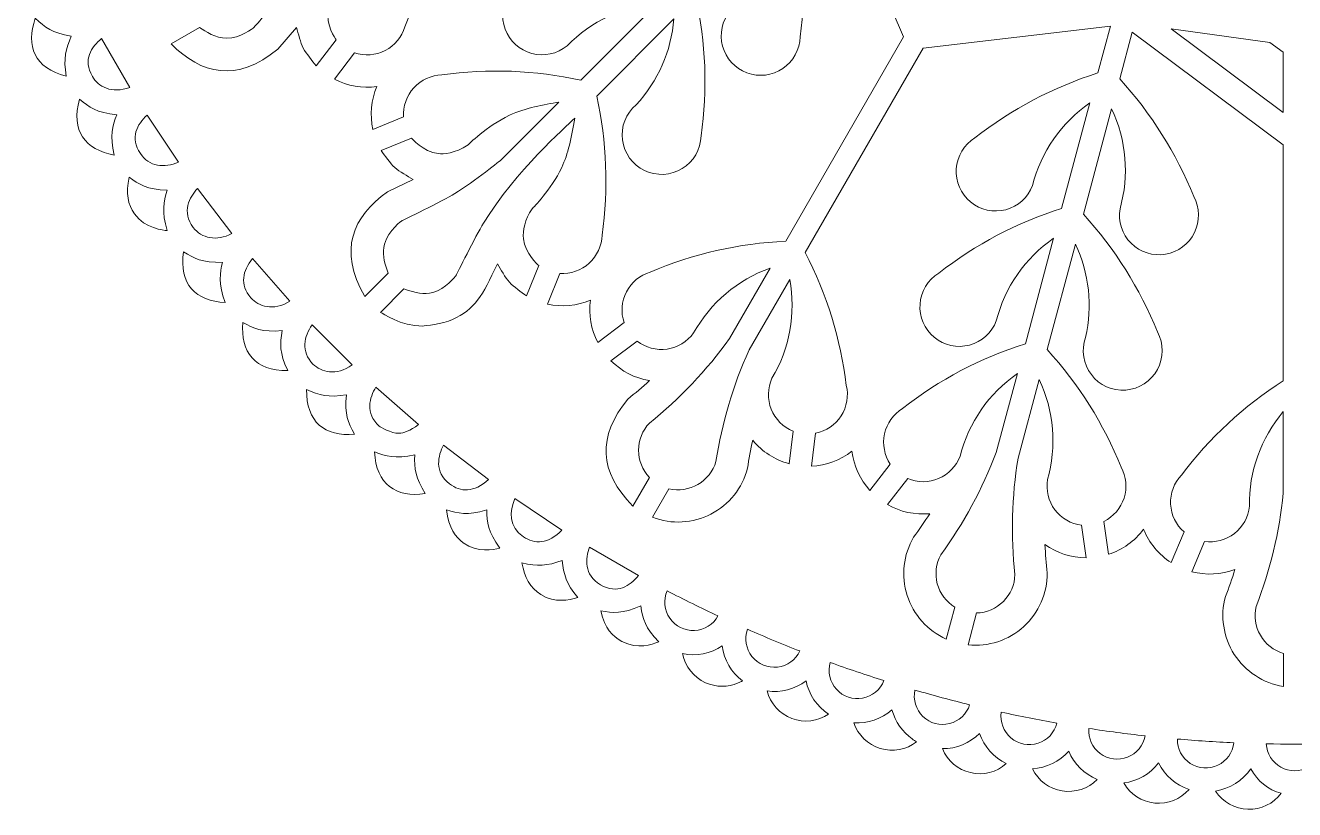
# Model space of a CAD drawing. Header units: centimetres. Extents: x -30.4 to 30.4, y -9.9 to 9.9.
# Drawn here: x -29.13 to -21.26, y -8.09 to -3.23 of the extents above; entities that cross this region are included whole.
import ezdxf

# ---------------------------------------------------------------- set-up
doc = ezdxf.new("R2010")
doc.units = ezdxf.units.CM
doc.header["$MEASUREMENT"] = 0
doc.layers.add('Layer 1', color=7, linetype='Continuous')

msp = doc.modelspace()

# ---------------------------------------------------------------- linework, layer by layer
at = {"layer": 'Layer 1', "color": 2, "lineweight": 9}
for points, knots in [([(-25.68286, -3.57086), (-25.96567, -3.50838), (-26.25741, -3.49723), (-26.54416, -3.53796), (-26.54416, -3.53796), (-26.61067, -3.53982), (-26.67356, -3.56866), (-26.71836, -3.61784), (-26.71836, -3.61784), (-26.76316, -3.66703), (-26.78602, -3.73233), (-26.78168, -3.79872), (-26.78168, -3.79872), (-26.78168, -3.79872), (-26.97227, -3.87622), (-26.97227, -3.87622), (-26.97227, -3.87622), (-26.99146, -3.78694), (-26.98271, -3.69392), (-26.9472, -3.60978), (-26.9472, -3.60978), (-27.0377, -3.62231), (-27.12986, -3.60666), (-27.21116, -3.56498), (-27.21116, -3.56498), (-27.21116, -3.56498), (-27.08685, -3.401), (-27.08685, -3.401), (-27.08685, -3.401), (-27.02385, -3.42238), (-26.95486, -3.41719), (-26.89575, -3.38665), (-26.89575, -3.38665), (-26.83665, -3.3561), (-26.79252, -3.30282), (-26.77352, -3.23906), (-26.77352, -3.23906), (-26.65996, -2.97262), (-26.59521, -2.68794), (-26.58237, -2.3986), (-26.58237, -2.3986), (-26.58237, -2.3986), (-25.31561, -1.66723), (-25.31561, -1.66723), (-25.31561, -1.66723), (-25.31561, -1.66723), (-24.2421, -2.1301), (-24.2421, -2.1301), (-24.2421, -2.1301), (-24.2421, -2.1301), (-24.45393, -2.34193), (-24.45393, -2.34193), (-24.45393, -2.34193), (-24.73674, -2.27945), (-25.02848, -2.26831), (-25.31524, -2.30904), (-25.31524, -2.30904), (-25.39422, -2.31124), (-25.46729, -2.35142), (-25.51145, -2.41694), (-25.51145, -2.41694), (-25.55562, -2.48246), (-25.56546, -2.56526), (-25.53787, -2.63931), (-25.53787, -2.63931), (-25.51028, -2.71335), (-25.44867, -2.76953), (-25.3724, -2.79018), (-25.3724, -2.79018), (-25.29613, -2.81083), (-25.21458, -2.79341), (-25.15341, -2.74339), (-25.15341, -2.74339), (-25.0039, -2.58944), (-24.80358, -2.49502), (-24.58968, -2.47768), (-24.58968, -2.47768), (-24.58968, -2.47768), (-25.0684, -2.9564), (-25.0684, -2.9564), (-25.0684, -2.9564), (-25.35121, -2.89392), (-25.64295, -2.88277), (-25.9297, -2.9235), (-25.9297, -2.9235), (-26.00868, -2.92571), (-26.08175, -2.96589), (-26.12592, -3.0314), (-26.12592, -3.0314), (-26.17008, -3.09692), (-26.17992, -3.17973), (-26.15233, -3.25377), (-26.15233, -3.25377), (-26.12475, -3.32781), (-26.06313, -3.384), (-25.98686, -3.40464), (-25.98686, -3.40464), (-25.91059, -3.42529), (-25.82904, -3.40787), (-25.76787, -3.35785), (-25.76787, -3.35785), (-25.61836, -3.20391), (-25.41804, -3.10949), (-25.20414, -3.09214), (-25.20414, -3.09214), (-25.20414, -3.09214), (-25.68286, -3.57086), (-25.68286, -3.57086)], [0, 0, 0, 0, 0.0357143, 0.0357143, 0.0357143, 0.0357143, 0.0714286, 0.0714286, 0.0714286, 0.0714286, 0.1071429, 0.1071429, 0.1071429, 0.1071429, 0.1428571, 0.1428571, 0.1428571, 0.1428571, 0.1785714, 0.1785714, 0.1785714, 0.1785714, 0.2142857, 0.2142857, 0.2142857, 0.2142857, 0.25, 0.25, 0.25, 0.25, 0.2857143, 0.2857143, 0.2857143, 0.2857143, 0.3214286, 0.3214286, 0.3214286, 0.3214286, 0.3571429, 0.3571429, 0.3571429, 0.3571429, 0.3928571, 0.3928571, 0.3928571, 0.3928571, 0.4285714, 0.4285714, 0.4285714, 0.4285714, 0.4642857, 0.4642857, 0.4642857, 0.4642857, 0.5, 0.5, 0.5, 0.5, 0.5357143, 0.5357143, 0.5357143, 0.5357143, 0.5714286, 0.5714286, 0.5714286, 0.5714286, 0.6071429, 0.6071429, 0.6071429, 0.6071429, 0.6428571, 0.6428571, 0.6428571, 0.6428571, 0.6785714, 0.6785714, 0.6785714, 0.6785714, 0.7142857, 0.7142857, 0.7142857, 0.7142857, 0.75, 0.75, 0.75, 0.75, 0.7857143, 0.7857143, 0.7857143, 0.7857143, 0.8214286, 0.8214286, 0.8214286, 0.8214286, 0.8571429, 0.8571429, 0.8571429, 0.8571429, 0.8928571, 0.8928571, 0.8928571, 0.8928571, 0.9285714, 0.9285714, 0.9285714, 0.9285714, 1, 1, 1, 1]), ([(-24.4116, -4.56937), (-24.4116, -4.56937), (-23.68023, -3.30261), (-23.68023, -3.30261), (-23.68023, -3.30261), (-23.68023, -3.30261), (-24.1431, -2.2291), (-24.1431, -2.2291), (-24.1431, -2.2291), (-24.1431, -2.2291), (-24.35494, -2.44094), (-24.35494, -2.44094), (-24.35494, -2.44094), (-24.29246, -2.72374), (-24.28131, -3.01548), (-24.32204, -3.30224), (-24.32204, -3.30224), (-24.32425, -3.38122), (-24.36443, -3.45429), (-24.42995, -3.49845), (-24.42995, -3.49845), (-24.49547, -3.54262), (-24.57827, -3.55246), (-24.65231, -3.52487), (-24.65231, -3.52487), (-24.72635, -3.49728), (-24.78254, -3.43567), (-24.80319, -3.3594), (-24.80319, -3.3594), (-24.82383, -3.28313), (-24.80641, -3.20158), (-24.7564, -3.14041), (-24.7564, -3.14041), (-24.60245, -2.9909), (-24.50803, -2.79058), (-24.49068, -2.57668), (-24.49068, -2.57668), (-24.49068, -2.57668), (-24.9694, -3.0554), (-24.9694, -3.0554), (-24.9694, -3.0554), (-24.90692, -3.33821), (-24.89578, -3.62995), (-24.93651, -3.9167), (-24.93651, -3.9167), (-24.93882, -3.99958), (-24.98291, -4.07565), (-25.05367, -4.11886), (-25.05367, -4.11886), (-25.12442, -4.16207), (-25.21224, -4.16654), (-25.28702, -4.13074), (-25.28702, -4.13074), (-25.3618, -4.09494), (-25.41339, -4.02373), (-25.4241, -3.94152), (-25.4241, -3.94152), (-25.43482, -3.85931), (-25.40321, -3.77726), (-25.34011, -3.72349), (-25.34011, -3.72349), (-25.20406, -3.57757), (-25.12127, -3.38999), (-25.10515, -3.19114), (-25.10515, -3.19114), (-25.10515, -3.19114), (-25.58387, -3.66986), (-25.58387, -3.66986), (-25.58387, -3.66986), (-25.52138, -3.95267), (-25.51024, -4.24441), (-25.55097, -4.53116), (-25.55097, -4.53116), (-25.55282, -4.59767), (-25.58166, -4.66056), (-25.63085, -4.70536), (-25.63085, -4.70536), (-25.68003, -4.75016), (-25.74533, -4.77302), (-25.81172, -4.76868), (-25.81172, -4.76868), (-25.81172, -4.76868), (-25.88935, -4.95925), (-25.88935, -4.95925), (-25.88935, -4.95925), (-25.80004, -4.97847), (-25.70697, -4.96973), (-25.62279, -4.93421), (-25.62279, -4.93421), (-25.63531, -5.02466), (-25.61968, -5.11678), (-25.57804, -5.19806), (-25.57804, -5.19806), (-25.57804, -5.19806), (-25.41401, -5.07386), (-25.41401, -5.07386), (-25.41401, -5.07386), (-25.43538, -5.01086), (-25.4302, -4.94187), (-25.39966, -4.88276), (-25.39966, -4.88276), (-25.36911, -4.82366), (-25.31583, -4.77952), (-25.25207, -4.76052), (-25.25207, -4.76052), (-24.98563, -4.64696), (-24.70094, -4.58221), (-24.4116, -4.56937)], [0, 0, 0, 0, 0.0357143, 0.0357143, 0.0357143, 0.0357143, 0.0714286, 0.0714286, 0.0714286, 0.0714286, 0.1071429, 0.1071429, 0.1071429, 0.1071429, 0.1428571, 0.1428571, 0.1428571, 0.1428571, 0.1785714, 0.1785714, 0.1785714, 0.1785714, 0.2142857, 0.2142857, 0.2142857, 0.2142857, 0.25, 0.25, 0.25, 0.25, 0.2857143, 0.2857143, 0.2857143, 0.2857143, 0.3214286, 0.3214286, 0.3214286, 0.3214286, 0.3571429, 0.3571429, 0.3571429, 0.3571429, 0.3928571, 0.3928571, 0.3928571, 0.3928571, 0.4285714, 0.4285714, 0.4285714, 0.4285714, 0.4642857, 0.4642857, 0.4642857, 0.4642857, 0.5, 0.5, 0.5, 0.5, 0.5357143, 0.5357143, 0.5357143, 0.5357143, 0.5714286, 0.5714286, 0.5714286, 0.5714286, 0.6071429, 0.6071429, 0.6071429, 0.6071429, 0.6428571, 0.6428571, 0.6428571, 0.6428571, 0.6785714, 0.6785714, 0.6785714, 0.6785714, 0.7142857, 0.7142857, 0.7142857, 0.7142857, 0.75, 0.75, 0.75, 0.75, 0.7857143, 0.7857143, 0.7857143, 0.7857143, 0.8214286, 0.8214286, 0.8214286, 0.8214286, 0.8571429, 0.8571429, 0.8571429, 0.8571429, 0.8928571, 0.8928571, 0.8928571, 0.8928571, 0.9285714, 0.9285714, 0.9285714, 0.9285714, 1, 1, 1, 1]), ([(-27.56128, -3.3778), (-27.56128, -3.3778), (-27.4467, -3.24403), (-27.4467, -3.24403), (-27.4467, -3.24403), (-27.43383, -3.2826), (-27.42239, -3.33644), (-27.40379, -3.37259), (-27.40379, -3.37259), (-27.38519, -3.40875), (-27.34804, -3.44937), (-27.32415, -3.48227), (-27.32415, -3.48227), (-27.32415, -3.48227), (-27.20108, -3.31994), (-27.20108, -3.31994), (-27.20108, -3.31994), (-27.20536, -3.31135), (-27.26416, -3.2295), (-27.2506, -3.1345), (-27.2506, -3.1345), (-27.24517, -3.0965), (-27.22383, -3.03303), (-27.15118, -2.97032), (-27.15118, -2.97032), (-27.1392, -2.95997), (-27.00896, -2.88991), (-26.90667, -2.76902), (-26.90667, -2.76902), (-26.8453, -2.69649), (-26.80841, -2.62394), (-26.74862, -2.49457), (-26.74862, -2.49457), (-26.74862, -2.49457), (-27.15147, -2.68061), (-27.46509, -2.97789), (-27.46509, -2.97789), (-27.57004, -3.07736), (-27.71011, -3.24368), (-27.71011, -3.24368), (-27.71011, -3.24368), (-27.71695, -3.24961), (-27.79687, -3.31078), (-27.87841, -3.31083), (-27.87841, -3.31083), (-27.95089, -3.31088), (-28.00861, -3.26825), (-28.0468, -3.24389), (-28.0468, -3.24389), (-28.0468, -3.24389), (-28.22401, -3.34628), (-28.22401, -3.34628), (-28.22401, -3.34628), (-28.03597, -3.53355), (-27.81749, -3.58853), (-27.56128, -3.3778)], [0, 0, 0, 0, 0.0666667, 0.0666667, 0.0666667, 0.0666667, 0.1333333, 0.1333333, 0.1333333, 0.1333333, 0.2, 0.2, 0.2, 0.2, 0.2666667, 0.2666667, 0.2666667, 0.2666667, 0.3333333, 0.3333333, 0.3333333, 0.3333333, 0.4, 0.4, 0.4, 0.4, 0.4666667, 0.4666667, 0.4666667, 0.4666667, 0.5333333, 0.5333333, 0.5333333, 0.5333333, 0.6, 0.6, 0.6, 0.6, 0.6666667, 0.6666667, 0.6666667, 0.6666667, 0.7333333, 0.7333333, 0.7333333, 0.7333333, 0.8, 0.8, 0.8, 0.8, 0.8666667, 0.8666667, 0.8666667, 0.8666667, 1, 1, 1, 1]), ([(-28.84282, -3.29778), (-28.87851, -3.37754), (-28.89308, -3.43469), (-28.87427, -3.54546), (-28.87427, -3.54546), (-29.07174, -3.49582), (-29.12782, -3.35891), (-29.06623, -3.18632), (-29.06623, -3.18632), (-29.00272, -3.24635), (-28.96589, -3.27687), (-28.84282, -3.29778)], [0, 0, 0, 0, 0.25, 0.25, 0.25, 0.25, 0.5, 0.5, 0.5, 0.5, 1, 1, 1, 1]), ([(-22.92523, -5.20483), (-23.20139, -5.29212), (-23.45961, -5.42834), (-23.68758, -5.60699), (-23.68758, -5.60699), (-23.74425, -5.64185), (-23.78429, -5.69827), (-23.7985, -5.76327), (-23.7985, -5.76327), (-23.81271, -5.82827), (-23.79986, -5.89625), (-23.7629, -5.95157), (-23.7629, -5.95157), (-23.7629, -5.95157), (-23.8892, -6.11399), (-23.8892, -6.11399), (-23.8892, -6.11399), (-23.95046, -6.04626), (-23.98939, -5.96133), (-24.00072, -5.87071), (-24.00072, -5.87071), (-24.07283, -5.92681), (-24.16047, -5.95934), (-24.25172, -5.96389), (-24.25172, -5.96389), (-24.25172, -5.96389), (-24.22605, -5.75973), (-24.22605, -5.75973), (-24.22605, -5.75973), (-24.1608, -5.74673), (-24.10364, -5.70775), (-24.06773, -5.65174), (-24.06773, -5.65174), (-24.03182, -5.59574), (-24.02024, -5.52753), (-24.03566, -5.46281), (-24.03566, -5.46281), (-24.07053, -5.17529), (-24.1568, -4.89637), (-24.29036, -4.63937), (-24.29036, -4.63937), (-24.29036, -4.63937), (-23.55899, -3.37261), (-23.55899, -3.37261), (-23.55899, -3.37261), (-23.55899, -3.37261), (-22.39787, -3.23671), (-22.39787, -3.23671), (-22.39787, -3.23671), (-22.39787, -3.23671), (-22.47541, -3.52609), (-22.47541, -3.52609), (-22.47541, -3.52609), (-22.75157, -3.61338), (-23.0098, -3.7496), (-23.23777, -3.92825), (-23.23777, -3.92825), (-23.30507, -3.96965), (-23.34825, -4.04098), (-23.35374, -4.1198), (-23.35374, -4.1198), (-23.35923, -4.19863), (-23.32635, -4.27526), (-23.26543, -4.32559), (-23.26543, -4.32559), (-23.20452, -4.37591), (-23.12307, -4.39376), (-23.04669, -4.37351), (-23.04669, -4.37351), (-22.97032, -4.35325), (-22.90841, -4.29739), (-22.88044, -4.22349), (-22.88044, -4.22349), (-22.82794, -4.01542), (-22.70166, -3.83349), (-22.52509, -3.71152), (-22.52509, -3.71152), (-22.52509, -3.71152), (-22.70032, -4.36546), (-22.70032, -4.36546), (-22.70032, -4.36546), (-22.97648, -4.45275), (-23.2347, -4.58897), (-23.46267, -4.76762), (-23.46267, -4.76762), (-23.52997, -4.80902), (-23.57316, -4.88035), (-23.57865, -4.95917), (-23.57865, -4.95917), (-23.58414, -5.038), (-23.55125, -5.11463), (-23.49034, -5.16496), (-23.49034, -5.16496), (-23.42943, -5.21529), (-23.34798, -5.23313), (-23.2716, -5.21288), (-23.2716, -5.21288), (-23.19523, -5.19263), (-23.13332, -5.13676), (-23.10535, -5.06287), (-23.10535, -5.06287), (-23.05284, -4.85479), (-22.92657, -4.67286), (-22.75, -4.55089), (-22.75, -4.55089), (-22.75, -4.55089), (-22.92523, -5.20483), (-22.92523, -5.20483)], [0, 0, 0, 0, 0.0357143, 0.0357143, 0.0357143, 0.0357143, 0.0714286, 0.0714286, 0.0714286, 0.0714286, 0.1071429, 0.1071429, 0.1071429, 0.1071429, 0.1428571, 0.1428571, 0.1428571, 0.1428571, 0.1785714, 0.1785714, 0.1785714, 0.1785714, 0.2142857, 0.2142857, 0.2142857, 0.2142857, 0.25, 0.25, 0.25, 0.25, 0.2857143, 0.2857143, 0.2857143, 0.2857143, 0.3214286, 0.3214286, 0.3214286, 0.3214286, 0.3571429, 0.3571429, 0.3571429, 0.3571429, 0.3928571, 0.3928571, 0.3928571, 0.3928571, 0.4285714, 0.4285714, 0.4285714, 0.4285714, 0.4642857, 0.4642857, 0.4642857, 0.4642857, 0.5, 0.5, 0.5, 0.5, 0.5357143, 0.5357143, 0.5357143, 0.5357143, 0.5714286, 0.5714286, 0.5714286, 0.5714286, 0.6071429, 0.6071429, 0.6071429, 0.6071429, 0.6428571, 0.6428571, 0.6428571, 0.6428571, 0.6785714, 0.6785714, 0.6785714, 0.6785714, 0.7142857, 0.7142857, 0.7142857, 0.7142857, 0.75, 0.75, 0.75, 0.75, 0.7857143, 0.7857143, 0.7857143, 0.7857143, 0.8214286, 0.8214286, 0.8214286, 0.8214286, 0.8571429, 0.8571429, 0.8571429, 0.8571429, 0.8928571, 0.8928571, 0.8928571, 0.8928571, 0.9285714, 0.9285714, 0.9285714, 0.9285714, 1, 1, 1, 1]), ([(-21.32503, -5.43393), (-21.32503, -5.43393), (-21.32503, -3.9712), (-21.32503, -3.9712), (-21.32503, -3.9712), (-21.32503, -3.9712), (-22.26264, -3.27295), (-22.26264, -3.27295), (-22.26264, -3.27295), (-22.26264, -3.27295), (-22.34018, -3.56232), (-22.34018, -3.56232), (-22.34018, -3.56232), (-22.14466, -3.776), (-21.98914, -4.02308), (-21.88104, -4.29178), (-21.88104, -4.29178), (-21.84346, -4.36128), (-21.84172, -4.44465), (-21.87638, -4.51566), (-21.87638, -4.51566), (-21.91104, -4.58667), (-21.97783, -4.63659), (-22.05574, -4.64972), (-22.05574, -4.64972), (-22.13366, -4.66285), (-22.21312, -4.63758), (-22.26914, -4.58185), (-22.26914, -4.58185), (-22.32516, -4.52613), (-22.35084, -4.44679), (-22.33811, -4.36881), (-22.33811, -4.36881), (-22.27955, -4.16236), (-22.29794, -3.94166), (-22.38986, -3.74775), (-22.38986, -3.74775), (-22.38986, -3.74775), (-22.56509, -4.40169), (-22.56509, -4.40169), (-22.56509, -4.40169), (-22.36957, -4.61537), (-22.21405, -4.86245), (-22.10595, -5.13115), (-22.10595, -5.13115), (-22.06651, -5.20408), (-22.06666, -5.29201), (-22.10633, -5.36481), (-22.10633, -5.36481), (-22.14601, -5.4376), (-22.21982, -5.48538), (-22.30248, -5.49177), (-22.30248, -5.49177), (-22.38514, -5.49816), (-22.46542, -5.46229), (-22.51581, -5.39645), (-22.51581, -5.39645), (-22.56619, -5.33061), (-22.57985, -5.24375), (-22.55208, -5.16563), (-22.55208, -5.16563), (-22.50722, -4.97124), (-22.52931, -4.76739), (-22.61477, -4.58712), (-22.61477, -4.58712), (-22.61477, -4.58712), (-22.79, -5.24106), (-22.79, -5.24106), (-22.79, -5.24106), (-22.59448, -5.45474), (-22.43896, -5.70183), (-22.33085, -5.97053), (-22.33085, -5.97053), (-22.29921, -6.02905), (-22.29274, -6.09793), (-22.31293, -6.16132), (-22.31293, -6.16132), (-22.33313, -6.22472), (-22.37825, -6.27716), (-22.43791, -6.3066), (-22.43791, -6.3066), (-22.43791, -6.3066), (-22.40986, -6.51045), (-22.40986, -6.51045), (-22.40986, -6.51045), (-22.3229, -6.48244), (-22.24667, -6.42833), (-22.19153, -6.35548), (-22.19153, -6.35548), (-22.15714, -6.44008), (-22.09755, -6.51205), (-22.02085, -6.56161), (-22.02085, -6.56161), (-22.02085, -6.56161), (-21.94089, -6.37204), (-21.94089, -6.37204), (-21.94089, -6.37204), (-21.99091, -6.32816), (-22.02092, -6.26582), (-22.02402, -6.19936), (-22.02402, -6.19936), (-22.02711, -6.1329), (-22.00304, -6.06804), (-21.95732, -6.0197), (-21.95732, -6.0197), (-21.78336, -5.78814), (-21.56919, -5.58973), (-21.32503, -5.43393)], [0, 0, 0, 0, 0.0357143, 0.0357143, 0.0357143, 0.0357143, 0.0714286, 0.0714286, 0.0714286, 0.0714286, 0.1071429, 0.1071429, 0.1071429, 0.1071429, 0.1428571, 0.1428571, 0.1428571, 0.1428571, 0.1785714, 0.1785714, 0.1785714, 0.1785714, 0.2142857, 0.2142857, 0.2142857, 0.2142857, 0.25, 0.25, 0.25, 0.25, 0.2857143, 0.2857143, 0.2857143, 0.2857143, 0.3214286, 0.3214286, 0.3214286, 0.3214286, 0.3571429, 0.3571429, 0.3571429, 0.3571429, 0.3928571, 0.3928571, 0.3928571, 0.3928571, 0.4285714, 0.4285714, 0.4285714, 0.4285714, 0.4642857, 0.4642857, 0.4642857, 0.4642857, 0.5, 0.5, 0.5, 0.5, 0.5357143, 0.5357143, 0.5357143, 0.5357143, 0.5714286, 0.5714286, 0.5714286, 0.5714286, 0.6071429, 0.6071429, 0.6071429, 0.6071429, 0.6428571, 0.6428571, 0.6428571, 0.6428571, 0.6785714, 0.6785714, 0.6785714, 0.6785714, 0.7142857, 0.7142857, 0.7142857, 0.7142857, 0.75, 0.75, 0.75, 0.75, 0.7857143, 0.7857143, 0.7857143, 0.7857143, 0.8214286, 0.8214286, 0.8214286, 0.8214286, 0.8571429, 0.8571429, 0.8571429, 0.8571429, 0.8928571, 0.8928571, 0.8928571, 0.8928571, 0.9285714, 0.9285714, 0.9285714, 0.9285714, 1, 1, 1, 1]), ([(-21.40777, -3.33603), (-21.40777, -3.33603), (-22.0213, -3.25318), (-22.0213, -3.25318), (-22.0213, -3.25318), (-22.0213, -3.25318), (-21.32503, -3.7717), (-21.32503, -3.7717), (-21.32503, -3.7717), (-21.32503, -3.7717), (-21.32503, -3.39765), (-21.32503, -3.39765), (-21.32503, -3.39765), (-21.32503, -3.39765), (-21.40777, -3.33603), (-21.40777, -3.33603)], [0, 0, 0, 0, 0.2, 0.2, 0.2, 0.2, 0.4, 0.4, 0.4, 0.4, 0.6, 0.6, 0.6, 0.6, 1, 1, 1, 1]), ([(-28.47924, -3.61573), (-28.47924, -3.61573), (-28.65488, -3.31152), (-28.65488, -3.31152), (-28.65488, -3.31152), (-28.71998, -3.36614), (-28.77295, -3.44231), (-28.71225, -3.54745), (-28.71225, -3.54745), (-28.67583, -3.61053), (-28.59332, -3.65726), (-28.47924, -3.61573)], [0, 0, 0, 0, 0.25, 0.25, 0.25, 0.25, 0.5, 0.5, 0.5, 0.5, 1, 1, 1, 1]), ([(-28.5765, -4.03457), (-28.75676, -4.00161), (-28.84728, -3.88459), (-28.79154, -3.68876), (-28.79154, -3.68876), (-28.73386, -3.73653), (-28.68549, -3.77254), (-28.56132, -3.78536), (-28.56132, -3.78536), (-28.58738, -3.85558), (-28.6054, -3.91312), (-28.5765, -4.03457)], [0, 0, 0, 0, 0.25, 0.25, 0.25, 0.25, 0.5, 0.5, 0.5, 0.5, 1, 1, 1, 1]), ([(-26.17623, -4.06414), (-26.17623, -4.06414), (-26.34058, -4.19785), (-26.46385, -4.27344), (-26.46385, -4.27344), (-26.54089, -4.32068), (-26.7912, -4.44122), (-26.7912, -4.44122), (-26.7912, -4.44122), (-26.7912, -4.44122), (-26.87617, -4.49893), (-26.89967, -4.58647), (-26.89967, -4.58647), (-26.91612, -4.64775), (-26.90573, -4.68019), (-26.87838, -4.76661), (-26.87838, -4.76661), (-26.87838, -4.76661), (-27.02314, -4.91128), (-27.02314, -4.91128), (-27.02314, -4.91128), (-27.18843, -4.62365), (-27.09795, -4.41732), (-26.88206, -4.26298), (-26.88206, -4.26298), (-26.88206, -4.26298), (-26.72343, -4.18681), (-26.72343, -4.18681), (-26.72343, -4.18681), (-26.75733, -4.16439), (-26.80633, -4.13939), (-26.83642, -4.11206), (-26.83642, -4.11206), (-26.8665, -4.08474), (-26.89609, -4.03836), (-26.92167, -4.00677), (-26.92167, -4.00677), (-26.92167, -4.00677), (-26.73295, -3.93003), (-26.73295, -3.93003), (-26.73295, -3.93003), (-26.73295, -3.93003), (-26.66192, -4.01435), (-26.56665, -4.02584), (-26.56665, -4.02584), (-26.53806, -4.02929), (-26.4617, -4.02625), (-26.38233, -3.97231), (-26.38233, -3.97231), (-26.38233, -3.97231), (-26.26785, -3.85574), (-26.12461, -3.78823), (-26.12461, -3.78823), (-26.02435, -3.74097), (-25.91223, -3.72278), (-25.81861, -3.7066), (-25.81861, -3.7066), (-25.81861, -3.7066), (-26.17623, -4.06414), (-26.17623, -4.06414)], [0, 0, 0, 0, 0.0625, 0.0625, 0.0625, 0.0625, 0.125, 0.125, 0.125, 0.125, 0.1875, 0.1875, 0.1875, 0.1875, 0.25, 0.25, 0.25, 0.25, 0.3125, 0.3125, 0.3125, 0.3125, 0.375, 0.375, 0.375, 0.375, 0.4375, 0.4375, 0.4375, 0.4375, 0.5, 0.5, 0.5, 0.5, 0.5625, 0.5625, 0.5625, 0.5625, 0.625, 0.625, 0.625, 0.625, 0.6875, 0.6875, 0.6875, 0.6875, 0.75, 0.75, 0.75, 0.75, 0.8125, 0.8125, 0.8125, 0.8125, 0.875, 0.875, 0.875, 0.875, 1, 1, 1, 1]), ([(-28.17772, -4.07885), (-28.17772, -4.07885), (-28.37288, -3.78678), (-28.37288, -3.78678), (-28.37288, -3.78678), (-28.43427, -3.84554), (-28.48215, -3.92501), (-28.4147, -4.02595), (-28.4147, -4.02595), (-28.36074, -4.10671), (-28.26662, -4.11797), (-28.17772, -4.07885)], [0, 0, 0, 0, 0.25, 0.25, 0.25, 0.25, 0.5, 0.5, 0.5, 0.5, 1, 1, 1, 1]), ([(-26.77962, -4.86537), (-26.77962, -4.86537), (-26.92429, -5.01013), (-26.92429, -5.01013), (-26.92429, -5.01013), (-26.91234, -5.017), (-26.79979, -5.09529), (-26.66195, -5.09483), (-26.66195, -5.09483), (-26.65261, -5.0948), (-26.53897, -5.08208), (-26.47941, -5.05511), (-26.47941, -5.05511), (-26.33787, -4.99101), (-26.29578, -4.91039), (-26.19993, -4.71019), (-26.19993, -4.71019), (-26.17751, -4.74411), (-26.15253, -4.79315), (-26.1252, -4.82326), (-26.1252, -4.82326), (-26.09788, -4.85338), (-26.05149, -4.88299), (-26.0199, -4.90859), (-26.0199, -4.90859), (-26.0199, -4.90859), (-25.94304, -4.71994), (-25.94304, -4.71994), (-25.94304, -4.71994), (-25.94939, -4.71275), (-26.02737, -4.64891), (-26.03886, -4.55364), (-26.03886, -4.55364), (-26.0446, -4.506), (-26.02848, -4.43282), (-25.98532, -4.36932), (-25.98532, -4.36932), (-25.97642, -4.35622), (-25.86876, -4.25484), (-25.80124, -4.1116), (-25.80124, -4.1116), (-25.76073, -4.02566), (-25.74119, -3.93042), (-25.71961, -3.80559), (-25.71961, -3.80559), (-25.78072, -3.8667), (-26.08319, -4.12639), (-26.28658, -4.45788), (-26.28658, -4.45788), (-26.33384, -4.53491), (-26.45445, -4.77802), (-26.45445, -4.77802), (-26.45445, -4.77802), (-26.4646, -4.79303), (-26.52085, -4.86525), (-26.59956, -4.88642), (-26.59956, -4.88642), (-26.66078, -4.90289), (-26.70189, -4.88988), (-26.77962, -4.86537)], [0, 0, 0, 0, 0.0625, 0.0625, 0.0625, 0.0625, 0.125, 0.125, 0.125, 0.125, 0.1875, 0.1875, 0.1875, 0.1875, 0.25, 0.25, 0.25, 0.25, 0.3125, 0.3125, 0.3125, 0.3125, 0.375, 0.375, 0.375, 0.375, 0.4375, 0.4375, 0.4375, 0.4375, 0.5, 0.5, 0.5, 0.5, 0.5625, 0.5625, 0.5625, 0.5625, 0.625, 0.625, 0.625, 0.625, 0.6875, 0.6875, 0.6875, 0.6875, 0.75, 0.75, 0.75, 0.75, 0.8125, 0.8125, 0.8125, 0.8125, 0.875, 0.875, 0.875, 0.875, 1, 1, 1, 1]), ([(-28.24738, -4.50315), (-28.27014, -4.50052), (-28.38473, -4.49205), (-28.45147, -4.39891), (-28.45147, -4.39891), (-28.49151, -4.34303), (-28.50626, -4.27297), (-28.48458, -4.17215), (-28.48458, -4.17215), (-28.42389, -4.21605), (-28.37327, -4.24882), (-28.24852, -4.25348), (-28.24852, -4.25348), (-28.26993, -4.32526), (-28.28415, -4.38386), (-28.24738, -4.50315)], [0, 0, 0, 0, 0.2, 0.2, 0.2, 0.2, 0.4, 0.4, 0.4, 0.4, 0.6, 0.6, 0.6, 0.6, 1, 1, 1, 1]), ([(-27.84656, -4.52126), (-27.84656, -4.52126), (-28.0604, -4.24258), (-28.0604, -4.24258), (-28.0604, -4.24258), (-28.10961, -4.29628), (-28.16039, -4.38766), (-28.08648, -4.48398), (-28.08648, -4.48398), (-28.03475, -4.5514), (-27.94347, -4.57172), (-27.84656, -4.52126)], [0, 0, 0, 0, 0.25, 0.25, 0.25, 0.25, 0.5, 0.5, 0.5, 0.5, 1, 1, 1, 1]), ([(-27.90578, -4.70015), (-27.91967, -4.76101), (-27.93281, -4.83258), (-27.88831, -4.94921), (-27.88831, -4.94921), (-28.07133, -4.94006), (-28.17635, -4.83586), (-28.14665, -4.63443), (-28.14665, -4.63443), (-28.08322, -4.67427), (-28.03057, -4.70366), (-27.90578, -4.70015)], [0, 0, 0, 0, 0.25, 0.25, 0.25, 0.25, 0.5, 0.5, 0.5, 0.5, 1, 1, 1, 1]), ([(-27.48716, -4.94106), (-27.48716, -4.94106), (-27.71877, -4.67696), (-27.71877, -4.67696), (-27.71877, -4.67696), (-27.77957, -4.7527), (-27.80106, -4.83741), (-27.72902, -4.91955), (-27.72902, -4.91955), (-27.68099, -4.97432), (-27.59095, -5.00405), (-27.48716, -4.94106)], [0, 0, 0, 0, 0.25, 0.25, 0.25, 0.25, 0.5, 0.5, 0.5, 0.5, 1, 1, 1, 1]), ([(-25.39112, -5.5482), (-25.34517, -5.51161), (-25.30054, -5.47341), (-25.25729, -5.43366), (-25.25729, -5.43366), (-25.34736, -5.41821), (-25.43049, -5.37541), (-25.49538, -5.31106), (-25.49538, -5.31106), (-25.49538, -5.31106), (-25.33295, -5.18809), (-25.33295, -5.18809), (-25.33295, -5.18809), (-25.28045, -5.22914), (-25.21349, -5.24701), (-25.14751, -5.2376), (-25.14751, -5.2376), (-25.08154, -5.22818), (-25.02225, -5.19228), (-24.98334, -5.13818), (-24.98334, -5.13818), (-24.87877, -4.95078), (-24.7097, -4.80773), (-24.50758, -4.73562), (-24.50758, -4.73562), (-24.50758, -4.73562), (-24.76013, -5.17303), (-24.76013, -5.17303), (-24.76013, -5.17303), (-24.90128, -5.36903), (-25.06865, -5.54561), (-25.25691, -5.69694), (-25.25691, -5.69694), (-25.29999, -5.74238), (-25.32404, -5.80261), (-25.32409, -5.86523), (-25.32409, -5.86523), (-25.32414, -5.92786), (-25.29992, -5.98829), (-25.2569, -6.03381), (-25.2569, -6.03381), (-25.2569, -6.03381), (-25.35929, -6.21102), (-25.35929, -6.21102), (-25.35929, -6.21102), (-25.56998, -5.99947), (-25.58077, -5.77879), (-25.39112, -5.5482)], [0, 0, 0, 0, 0.0769231, 0.0769231, 0.0769231, 0.0769231, 0.1538462, 0.1538462, 0.1538462, 0.1538462, 0.2307692, 0.2307692, 0.2307692, 0.2307692, 0.3076923, 0.3076923, 0.3076923, 0.3076923, 0.3846154, 0.3846154, 0.3846154, 0.3846154, 0.4615385, 0.4615385, 0.4615385, 0.4615385, 0.5384615, 0.5384615, 0.5384615, 0.5384615, 0.6153846, 0.6153846, 0.6153846, 0.6153846, 0.6923077, 0.6923077, 0.6923077, 0.6923077, 0.7692308, 0.7692308, 0.7692308, 0.7692308, 0.8461538, 0.8461538, 0.8461538, 0.8461538, 1, 1, 1, 1]), ([(-24.64852, -5.97685), (-24.63979, -5.91878), (-24.629, -5.86103), (-24.61617, -5.80371), (-24.61617, -5.80371), (-24.55777, -5.87406), (-24.47912, -5.92471), (-24.39092, -5.94876), (-24.39092, -5.94876), (-24.39092, -5.94876), (-24.3655, -5.74665), (-24.3655, -5.74665), (-24.3655, -5.74665), (-24.42731, -5.7217), (-24.47627, -5.67265), (-24.5011, -5.61081), (-24.5011, -5.61081), (-24.52593, -5.54896), (-24.52449, -5.47967), (-24.4971, -5.41892), (-24.4971, -5.41892), (-24.38709, -5.23466), (-24.34773, -5.01672), (-24.38634, -4.80563), (-24.38634, -4.80563), (-24.38634, -4.80563), (-24.6392, -5.2436), (-24.6392, -5.2436), (-24.6392, -5.2436), (-24.73842, -5.46382), (-24.80747, -5.69642), (-24.84446, -5.93511), (-24.84446, -5.93511), (-24.86228, -5.99515), (-24.90243, -6.04608), (-24.95664, -6.07743), (-24.95664, -6.07743), (-25.01086, -6.10877), (-25.07502, -6.11815), (-25.13595, -6.10365), (-25.13595, -6.10365), (-25.13595, -6.10365), (-25.23822, -6.28092), (-25.23822, -6.28092), (-25.23822, -6.28092), (-25.11991, -6.3262), (-24.98792, -6.31889), (-24.87533, -6.26084), (-24.87533, -6.26084), (-24.76275, -6.20279), (-24.68024, -6.09949), (-24.64852, -5.97685)], [0, 0, 0, 0, 0.0714286, 0.0714286, 0.0714286, 0.0714286, 0.1428571, 0.1428571, 0.1428571, 0.1428571, 0.2142857, 0.2142857, 0.2142857, 0.2142857, 0.2857143, 0.2857143, 0.2857143, 0.2857143, 0.3571429, 0.3571429, 0.3571429, 0.3571429, 0.4285714, 0.4285714, 0.4285714, 0.4285714, 0.5, 0.5, 0.5, 0.5, 0.5714286, 0.5714286, 0.5714286, 0.5714286, 0.6428571, 0.6428571, 0.6428571, 0.6428571, 0.7142857, 0.7142857, 0.7142857, 0.7142857, 0.7857143, 0.7857143, 0.7857143, 0.7857143, 0.8571429, 0.8571429, 0.8571429, 0.8571429, 1, 1, 1, 1]), ([(-27.53457, -5.12345), (-27.5484, -5.20973), (-27.55288, -5.25736), (-27.50084, -5.37083), (-27.50084, -5.37083), (-27.70443, -5.374), (-27.79403, -5.25626), (-27.77921, -5.07362), (-27.77921, -5.07362), (-27.71332, -5.10922), (-27.65886, -5.13511), (-27.53457, -5.12345)], [0, 0, 0, 0, 0.25, 0.25, 0.25, 0.25, 0.5, 0.5, 0.5, 0.5, 1, 1, 1, 1]), ([(-27.10108, -5.33646), (-27.10108, -5.33646), (-27.34947, -5.08808), (-27.34947, -5.08808), (-27.34947, -5.08808), (-27.39822, -5.15768), (-27.42109, -5.25356), (-27.34383, -5.33082), (-27.34383, -5.33082), (-27.29232, -5.38232), (-27.20053, -5.40611), (-27.10108, -5.33646)], [0, 0, 0, 0, 0.25, 0.25, 0.25, 0.25, 0.5, 0.5, 0.5, 0.5, 1, 1, 1, 1]), ([(-23.61802, -6.40384), (-23.58311, -6.3566), (-23.54989, -6.30814), (-23.51841, -6.25855), (-23.51841, -6.25855), (-23.6094, -6.26695), (-23.70078, -6.24712), (-23.7801, -6.20176), (-23.7801, -6.20176), (-23.7801, -6.20176), (-23.65504, -6.04093), (-23.65504, -6.04093), (-23.65504, -6.04093), (-23.59371, -6.06699), (-23.5244, -6.06693), (-23.46311, -6.04076), (-23.46311, -6.04076), (-23.40182, -6.01459), (-23.35385, -5.96457), (-23.33026, -5.90224), (-23.33026, -5.90224), (-23.27775, -5.69416), (-23.15148, -5.51223), (-22.97491, -5.39026), (-22.97491, -5.39026), (-22.97491, -5.39026), (-23.10585, -5.87872), (-23.10585, -5.87872), (-23.10585, -5.87872), (-23.19147, -6.10458), (-23.30722, -6.31786), (-23.44989, -6.51276), (-23.44989, -6.51276), (-23.47976, -6.56783), (-23.48739, -6.63226), (-23.4712, -6.69279), (-23.4712, -6.69279), (-23.45502, -6.75331), (-23.41608, -6.80534), (-23.3627, -6.83815), (-23.3627, -6.83815), (-23.3627, -6.83815), (-23.41574, -7.03582), (-23.41574, -7.03582), (-23.41574, -7.03582), (-23.5314, -6.98418), (-23.61957, -6.88568), (-23.65813, -6.76502), (-23.65813, -6.76502), (-23.69669, -6.64436), (-23.6823, -6.51298), (-23.61802, -6.40384)], [0, 0, 0, 0, 0.0714286, 0.0714286, 0.0714286, 0.0714286, 0.1428571, 0.1428571, 0.1428571, 0.1428571, 0.2142857, 0.2142857, 0.2142857, 0.2142857, 0.2857143, 0.2857143, 0.2857143, 0.2857143, 0.3571429, 0.3571429, 0.3571429, 0.3571429, 0.4285714, 0.4285714, 0.4285714, 0.4285714, 0.5, 0.5, 0.5, 0.5, 0.5714286, 0.5714286, 0.5714286, 0.5714286, 0.6428571, 0.6428571, 0.6428571, 0.6428571, 0.7142857, 0.7142857, 0.7142857, 0.7142857, 0.7857143, 0.7857143, 0.7857143, 0.7857143, 0.8571429, 0.8571429, 0.8571429, 0.8571429, 1, 1, 1, 1]), ([(-23.22779, -6.8743), (-23.22779, -6.8743), (-23.2807, -7.07201), (-23.2807, -7.07201), (-23.2807, -7.07201), (-23.1547, -7.08512), (-23.0291, -7.0439), (-22.93537, -6.95868), (-22.93537, -6.95868), (-22.84165, -6.87347), (-22.78869, -6.75234), (-22.78979, -6.62567), (-22.78979, -6.62567), (-22.79639, -6.56731), (-22.80091, -6.50874), (-22.80336, -6.45006), (-22.80336, -6.45006), (-22.72874, -6.50289), (-22.63966, -6.53146), (-22.54824, -6.53187), (-22.54824, -6.53187), (-22.54824, -6.53187), (-22.576, -6.33006), (-22.576, -6.33006), (-22.576, -6.33006), (-22.64215, -6.32196), (-22.70215, -6.28726), (-22.74214, -6.23395), (-22.74214, -6.23395), (-22.78213, -6.18064), (-22.79867, -6.11333), (-22.78793, -6.04756), (-22.78793, -6.04756), (-22.72936, -5.8411), (-22.74775, -5.62041), (-22.83968, -5.42649), (-22.83968, -5.42649), (-22.83968, -5.42649), (-22.97057, -5.91499), (-22.97057, -5.91499), (-22.97057, -5.91499), (-23.00942, -6.15338), (-23.0159, -6.39594), (-22.98986, -6.63607), (-22.98986, -6.63607), (-22.99153, -6.69864), (-23.01711, -6.7582), (-23.06132, -6.8025), (-23.06132, -6.8025), (-23.10554, -6.84681), (-23.16522, -6.8725), (-23.22779, -6.8743)], [0, 0, 0, 0, 0.0714286, 0.0714286, 0.0714286, 0.0714286, 0.1428571, 0.1428571, 0.1428571, 0.1428571, 0.2142857, 0.2142857, 0.2142857, 0.2142857, 0.2857143, 0.2857143, 0.2857143, 0.2857143, 0.3571429, 0.3571429, 0.3571429, 0.3571429, 0.4285714, 0.4285714, 0.4285714, 0.4285714, 0.5, 0.5, 0.5, 0.5, 0.5714286, 0.5714286, 0.5714286, 0.5714286, 0.6428571, 0.6428571, 0.6428571, 0.6428571, 0.7142857, 0.7142857, 0.7142857, 0.7142857, 0.7857143, 0.7857143, 0.7857143, 0.7857143, 0.8571429, 0.8571429, 0.8571429, 0.8571429, 1, 1, 1, 1]), ([(-27.13646, -5.52156), (-27.14811, -5.64585), (-27.12817, -5.68932), (-27.08663, -5.7662), (-27.08663, -5.7662), (-27.26927, -5.78102), (-27.387, -5.69142), (-27.38384, -5.48783), (-27.38384, -5.48783), (-27.30441, -5.52426), (-27.24739, -5.53934), (-27.13646, -5.52156)], [0, 0, 0, 0, 0.25, 0.25, 0.25, 0.25, 0.5, 0.5, 0.5, 0.5, 1, 1, 1, 1]), ([(-26.68997, -5.70576), (-26.68997, -5.70576), (-26.95407, -5.47415), (-26.95407, -5.47415), (-26.95407, -5.47415), (-26.99187, -5.53642), (-27.02384, -5.63596), (-26.93256, -5.71601), (-26.93256, -5.71601), (-26.92763, -5.72033), (-26.86126, -5.76174), (-26.80887, -5.75947), (-26.80887, -5.75947), (-26.7828, -5.75834), (-26.74084, -5.7466), (-26.68997, -5.70576)], [0, 0, 0, 0, 0.2, 0.2, 0.2, 0.2, 0.4, 0.4, 0.4, 0.4, 0.6, 0.6, 0.6, 0.6, 1, 1, 1, 1]), ([(-21.6839, -6.77139), (-21.6624, -6.71673), (-21.64285, -6.66132), (-21.62528, -6.60528), (-21.62528, -6.60528), (-21.711, -6.63694), (-21.80439, -6.64143), (-21.89276, -6.61815), (-21.89276, -6.61815), (-21.89276, -6.61815), (-21.81358, -6.43043), (-21.81358, -6.43043), (-21.81358, -6.43043), (-21.74759, -6.43973), (-21.68066, -6.42174), (-21.62823, -6.38059), (-21.62823, -6.38059), (-21.57581, -6.33945), (-21.54241, -6.27872), (-21.53576, -6.21241), (-21.53576, -6.21241), (-21.5389, -5.99783), (-21.46401, -5.78941), (-21.32503, -5.6259), (-21.32503, -5.6259), (-21.32503, -5.6259), (-21.32509, -6.13161), (-21.32509, -6.13161), (-21.32509, -6.13161), (-21.34933, -6.37193), (-21.40593, -6.6079), (-21.4933, -6.83309), (-21.4933, -6.83309), (-21.5079, -6.89399), (-21.4986, -6.95817), (-21.46734, -7.01243), (-21.46734, -7.01243), (-21.43607, -7.06668), (-21.38487, -7.10692), (-21.32487, -7.12483), (-21.32487, -7.12483), (-21.32487, -7.12483), (-21.32493, -7.32949), (-21.32493, -7.32949), (-21.32493, -7.32949), (-21.45002, -7.30955), (-21.56068, -7.23722), (-21.62916, -7.13065), (-21.62916, -7.13065), (-21.69764, -7.02408), (-21.71774, -6.89346), (-21.6839, -6.77139)], [0, 0, 0, 0, 0.0714286, 0.0714286, 0.0714286, 0.0714286, 0.1428571, 0.1428571, 0.1428571, 0.1428571, 0.2142857, 0.2142857, 0.2142857, 0.2142857, 0.2857143, 0.2857143, 0.2857143, 0.2857143, 0.3571429, 0.3571429, 0.3571429, 0.3571429, 0.4285714, 0.4285714, 0.4285714, 0.4285714, 0.5, 0.5, 0.5, 0.5, 0.5714286, 0.5714286, 0.5714286, 0.5714286, 0.6428571, 0.6428571, 0.6428571, 0.6428571, 0.7142857, 0.7142857, 0.7142857, 0.7142857, 0.7857143, 0.7857143, 0.7857143, 0.7857143, 0.8571429, 0.8571429, 0.8571429, 0.8571429, 1, 1, 1, 1]), ([(-26.64744, -6.13365), (-26.82873, -6.16038), (-26.95206, -6.07866), (-26.96222, -5.87531), (-26.96222, -5.87531), (-26.89224, -5.90201), (-26.83487, -5.92056), (-26.71316, -5.89278), (-26.71316, -5.89278), (-26.71562, -5.98013), (-26.7072, -6.03851), (-26.64744, -6.13365)], [0, 0, 0, 0, 0.25, 0.25, 0.25, 0.25, 0.5, 0.5, 0.5, 0.5, 1, 1, 1, 1]), ([(-26.25559, -6.0474), (-26.25559, -6.0474), (-26.53427, -5.83355), (-26.53427, -5.83355), (-26.53427, -5.83355), (-26.56791, -5.89816), (-26.59331, -5.99958), (-26.49699, -6.07349), (-26.49699, -6.07349), (-26.42957, -6.12522), (-26.34509, -6.12943), (-26.25559, -6.0474)], [0, 0, 0, 0, 0.25, 0.25, 0.25, 0.25, 0.5, 0.5, 0.5, 0.5, 1, 1, 1, 1]), ([(-25.79979, -6.35988), (-25.79979, -6.35988), (-26.09186, -6.16472), (-26.09186, -6.16472), (-26.09186, -6.16472), (-26.1261, -6.24251), (-26.12982, -6.341), (-26.03897, -6.4017), (-26.03897, -6.4017), (-25.96831, -6.44891), (-25.88374, -6.44759), (-25.79979, -6.35988)], [0, 0, 0, 0, 0.25, 0.25, 0.25, 0.25, 0.5, 0.5, 0.5, 0.5, 1, 1, 1, 1]), ([(-26.18516, -6.47158), (-26.22997, -6.48122), (-26.31879, -6.50521), (-26.41193, -6.43847), (-26.41193, -6.43847), (-26.4585, -6.4051), (-26.50297, -6.3482), (-26.51617, -6.23438), (-26.51617, -6.23438), (-26.44459, -6.25645), (-26.38613, -6.27121), (-26.2665, -6.23552), (-26.2665, -6.23552), (-26.2637, -6.31037), (-26.25833, -6.37044), (-26.18516, -6.47158)], [0, 0, 0, 0, 0.2, 0.2, 0.2, 0.2, 0.4, 0.4, 0.4, 0.4, 0.6, 0.6, 0.6, 0.6, 1, 1, 1, 1]), ([(-25.32453, -6.64188), (-25.32453, -6.64188), (-25.62874, -6.46625), (-25.62874, -6.46625), (-25.62874, -6.46625), (-25.65366, -6.53469), (-25.6656, -6.63856), (-25.56046, -6.69926), (-25.56046, -6.69926), (-25.45532, -6.75996), (-25.37915, -6.70699), (-25.32453, -6.64188)], [0, 0, 0, 0, 0.25, 0.25, 0.25, 0.25, 0.5, 0.5, 0.5, 0.5, 1, 1, 1, 1]), ([(-25.79837, -6.54832), (-25.7894, -6.63524), (-25.77344, -6.69202), (-25.70177, -6.77855), (-25.70177, -6.77855), (-25.75688, -6.79423), (-25.84264, -6.8148), (-25.93022, -6.76034), (-25.93022, -6.76034), (-25.99833, -6.71798), (-26.0311, -6.65368), (-26.04758, -6.56351), (-26.04758, -6.56351), (-25.95043, -6.58662), (-25.892, -6.58306), (-25.79837, -6.54832)], [0, 0, 0, 0, 0.2, 0.2, 0.2, 0.2, 0.4, 0.4, 0.4, 0.4, 0.6, 0.6, 0.6, 0.6, 1, 1, 1, 1]), ([(-24.83184, -6.8922), (-24.93792, -6.84261), (-25.04297, -6.7908), (-25.14689, -6.73684), (-25.14689, -6.73684), (-25.17125, -6.79263), (-25.16501, -6.85705), (-25.13041, -6.90713), (-25.13041, -6.90713), (-25.09581, -6.95722), (-25.03777, -6.98584), (-24.97697, -6.9828), (-24.97697, -6.9828), (-24.91618, -6.97976), (-24.86127, -6.94549), (-24.83184, -6.8922)], [0, 0, 0, 0, 0.2, 0.2, 0.2, 0.2, 0.4, 0.4, 0.4, 0.4, 0.6, 0.6, 0.6, 0.6, 1, 1, 1, 1]), ([(-25.19934, -7.05324), (-25.24251, -7.06864), (-25.32743, -7.10403), (-25.42849, -7.05001), (-25.42849, -7.05001), (-25.48912, -7.01761), (-25.53054, -6.97241), (-25.55847, -6.86128), (-25.55847, -6.86128), (-25.48463, -6.87381), (-25.42474, -6.88082), (-25.31079, -6.82982), (-25.31079, -6.82982), (-25.29615, -6.91598), (-25.28508, -6.96251), (-25.19934, -7.05324)], [0, 0, 0, 0, 0.2, 0.2, 0.2, 0.2, 0.4, 0.4, 0.4, 0.4, 0.6, 0.6, 0.6, 0.6, 1, 1, 1, 1]), ([(-24.32384, -7.10976), (-24.43293, -7.06721), (-24.54114, -7.02239), (-24.64837, -6.97533), (-24.64837, -6.97533), (-24.66903, -7.0326), (-24.6586, -7.09647), (-24.62079, -7.14418), (-24.62079, -7.14418), (-24.58299, -7.1919), (-24.5232, -7.21666), (-24.46273, -7.20965), (-24.46273, -7.20965), (-24.40226, -7.20264), (-24.34972, -7.16486), (-24.32384, -7.10976)], [0, 0, 0, 0, 0.2, 0.2, 0.2, 0.2, 0.4, 0.4, 0.4, 0.4, 0.6, 0.6, 0.6, 0.6, 1, 1, 1, 1]), ([(-24.80584, -7.07884), (-24.7942, -7.16458), (-24.74893, -7.24217), (-24.68001, -7.29449), (-24.68001, -7.29449), (-24.6886, -7.2995), (-24.69741, -7.30396), (-24.70641, -7.30787), (-24.70641, -7.30787), (-24.77067, -7.33577), (-24.84424, -7.33555), (-24.90888, -7.30626), (-24.90888, -7.30626), (-24.98257, -7.27287), (-25.03552, -7.20585), (-25.05094, -7.12643), (-25.05094, -7.12643), (-24.96616, -7.14374), (-24.87798, -7.12662), (-24.80584, -7.07884)], [0, 0, 0, 0, 0.1666667, 0.1666667, 0.1666667, 0.1666667, 0.3333333, 0.3333333, 0.3333333, 0.3333333, 0.5, 0.5, 0.5, 0.5, 0.6666667, 0.6666667, 0.6666667, 0.6666667, 1, 1, 1, 1]), ([(-23.80269, -7.29362), (-23.91434, -7.2583), (-24.02525, -7.22065), (-24.13532, -7.18071), (-24.13532, -7.18071), (-24.15219, -7.2392), (-24.1376, -7.30225), (-24.09676, -7.34739), (-24.09676, -7.34739), (-24.05592, -7.39253), (-23.99464, -7.41334), (-23.93476, -7.40239), (-23.93476, -7.40239), (-23.87488, -7.39144), (-23.82492, -7.3503), (-23.80269, -7.29362)], [0, 0, 0, 0, 0.2, 0.2, 0.2, 0.2, 0.4, 0.4, 0.4, 0.4, 0.6, 0.6, 0.6, 0.6, 1, 1, 1, 1]), ([(-24.14603, -7.50126), (-24.21309, -7.54651), (-24.29792, -7.55647), (-24.37363, -7.52797), (-24.37363, -7.52797), (-24.44935, -7.49947), (-24.50656, -7.43605), (-24.52714, -7.35781), (-24.52714, -7.35781), (-24.44142, -7.36954), (-24.35455, -7.34669), (-24.28569, -7.2943), (-24.28569, -7.2943), (-24.26846, -7.37909), (-24.21821, -7.45355), (-24.14603, -7.50126)], [0, 0, 0, 0, 0.2, 0.2, 0.2, 0.2, 0.4, 0.4, 0.4, 0.4, 0.6, 0.6, 0.6, 0.6, 1, 1, 1, 1]), ([(-23.27064, -7.44301), (-23.38436, -7.41506), (-23.49749, -7.38475), (-23.60994, -7.3521), (-23.60994, -7.3521), (-23.62295, -7.41156), (-23.60427, -7.47353), (-23.56056, -7.5159), (-23.56056, -7.5159), (-23.51686, -7.55827), (-23.45434, -7.57502), (-23.39531, -7.56018), (-23.39531, -7.56018), (-23.33627, -7.54533), (-23.28911, -7.50101), (-23.27064, -7.44301)], [0, 0, 0, 0, 0.2, 0.2, 0.2, 0.2, 0.4, 0.4, 0.4, 0.4, 0.6, 0.6, 0.6, 0.6, 1, 1, 1, 1]), ([(-23.75255, -7.47527), (-23.73264, -7.5484), (-23.68796, -7.61197), (-23.62667, -7.65543), (-23.62667, -7.65543), (-23.61799, -7.66158), (-23.60898, -7.66733), (-23.59966, -7.67265), (-23.59966, -7.67265), (-23.66361, -7.72219), (-23.74761, -7.73767), (-23.82503, -7.71419), (-23.82503, -7.71419), (-23.90245, -7.69071), (-23.96369, -7.63117), (-23.98934, -7.55445), (-23.98934, -7.55445), (-23.90303, -7.56054), (-23.81784, -7.53206), (-23.75255, -7.47527)], [0, 0, 0, 0, 0.1666667, 0.1666667, 0.1666667, 0.1666667, 0.3333333, 0.3333333, 0.3333333, 0.3333333, 0.5, 0.5, 0.5, 0.5, 0.6666667, 0.6666667, 0.6666667, 0.6666667, 1, 1, 1, 1]), ([(-22.72996, -7.55728), (-22.84526, -7.53683), (-22.96013, -7.51398), (-23.07448, -7.48875), (-23.07448, -7.48875), (-23.08357, -7.54894), (-23.06087, -7.60955), (-23.01449, -7.64897), (-23.01449, -7.64897), (-22.96811, -7.68839), (-22.90463, -7.70102), (-22.84669, -7.68234), (-22.84669, -7.68234), (-22.78876, -7.66367), (-22.74459, -7.61636), (-22.72996, -7.55728)], [0, 0, 0, 0, 0.2, 0.2, 0.2, 0.2, 0.4, 0.4, 0.4, 0.4, 0.6, 0.6, 0.6, 0.6, 1, 1, 1, 1]), ([(-23.04325, -7.80795), (-23.10383, -7.86157), (-23.18663, -7.88251), (-23.26542, -7.86414), (-23.26542, -7.86414), (-23.34421, -7.84577), (-23.40921, -7.79036), (-23.43983, -7.71547), (-23.43983, -7.71547), (-23.3533, -7.71591), (-23.27016, -7.68192), (-23.20873, -7.62099), (-23.20873, -7.62099), (-23.18058, -7.70281), (-23.12105, -7.77007), (-23.04325, -7.80795)], [0, 0, 0, 0, 0.2, 0.2, 0.2, 0.2, 0.4, 0.4, 0.4, 0.4, 0.6, 0.6, 0.6, 0.6, 1, 1, 1, 1]), ([(-22.18296, -7.63594), (-22.29935, -7.62307), (-22.41547, -7.60778), (-22.53122, -7.59009), (-22.53122, -7.59009), (-22.53636, -7.65074), (-22.50975, -7.70974), (-22.46088, -7.74604), (-22.46088, -7.74604), (-22.41202, -7.78235), (-22.34786, -7.7908), (-22.29126, -7.76837), (-22.29126, -7.76837), (-22.23467, -7.74595), (-22.1937, -7.69585), (-22.18296, -7.63594)], [0, 0, 0, 0, 0.2, 0.2, 0.2, 0.2, 0.4, 0.4, 0.4, 0.4, 0.6, 0.6, 0.6, 0.6, 1, 1, 1, 1]), ([(-21.63198, -7.67865), (-21.74896, -7.67343), (-21.86584, -7.66576), (-21.9825, -7.65568), (-21.9825, -7.65568), (-21.98366, -7.71654), (-21.95325, -7.77367), (-21.90211, -7.8067), (-21.90211, -7.8067), (-21.85098, -7.83973), (-21.7864, -7.84397), (-21.7314, -7.81789), (-21.7314, -7.81789), (-21.67639, -7.79182), (-21.63878, -7.73914), (-21.63198, -7.67865)], [0, 0, 0, 0, 0.2, 0.2, 0.2, 0.2, 0.4, 0.4, 0.4, 0.4, 0.6, 0.6, 0.6, 0.6, 1, 1, 1, 1]), ([(-21.07939, -7.68524), (-21.19647, -7.68768), (-21.31359, -7.68768), (-21.43067, -7.68524), (-21.43067, -7.68524), (-21.42784, -7.74605), (-21.39376, -7.80107), (-21.34057, -7.83068), (-21.34057, -7.83068), (-21.28739, -7.8603), (-21.22267, -7.8603), (-21.16949, -7.83068), (-21.16949, -7.83068), (-21.1163, -7.80107), (-21.08222, -7.74605), (-21.07939, -7.68524)], [0, 0, 0, 0, 0.2, 0.2, 0.2, 0.2, 0.4, 0.4, 0.4, 0.4, 0.6, 0.6, 0.6, 0.6, 1, 1, 1, 1]), ([(-22.47918, -7.90656), (-22.53613, -7.96403), (-22.61739, -7.99034), (-22.69721, -7.97716), (-22.69721, -7.97716), (-22.77703, -7.96398), (-22.84551, -7.91295), (-22.88096, -7.84023), (-22.88096, -7.84023), (-22.7946, -7.83501), (-22.71385, -7.79564), (-22.65654, -7.73082), (-22.65654, -7.73082), (-22.6231, -7.81063), (-22.55929, -7.87385), (-22.47918, -7.90656)], [0, 0, 0, 0, 0.2, 0.2, 0.2, 0.2, 0.4, 0.4, 0.4, 0.4, 0.6, 0.6, 0.6, 0.6, 1, 1, 1, 1]), ([(-22.09834, -7.80431), (-22.05975, -7.88176), (-21.99195, -7.94067), (-21.90988, -7.96807), (-21.90988, -7.96807), (-21.96294, -8.02914), (-22.0423, -8.06071), (-22.12281, -8.05278), (-22.12281, -8.05278), (-22.20332, -8.04485), (-22.275, -7.9984), (-22.31513, -7.92816), (-22.31513, -7.92816), (-22.22929, -7.9173), (-22.15129, -7.87274), (-22.09834, -7.80431)], [0, 0, 0, 0, 0.2, 0.2, 0.2, 0.2, 0.4, 0.4, 0.4, 0.4, 0.6, 0.6, 0.6, 0.6, 1, 1, 1, 1]), ([(-21.33776, -7.99222), (-21.38672, -8.05662), (-21.46385, -8.09332), (-21.5447, -8.09068), (-21.5447, -8.09068), (-21.62556, -8.08803), (-21.70012, -8.04636), (-21.74476, -7.97889), (-21.74476, -7.97889), (-21.65982, -7.96244), (-21.57538, -7.91288), (-21.52701, -7.84114), (-21.52701, -7.84114), (-21.48344, -7.91589), (-21.42145, -7.97025), (-21.33776, -7.99222)], [0, 0, 0, 0, 0.2, 0.2, 0.2, 0.2, 0.4, 0.4, 0.4, 0.4, 0.6, 0.6, 0.6, 0.6, 1, 1, 1, 1])]:
    msp.add_open_spline(points, degree=3, knots=knots, dxfattribs=at)

doc.saveas('drawing.dxf')
